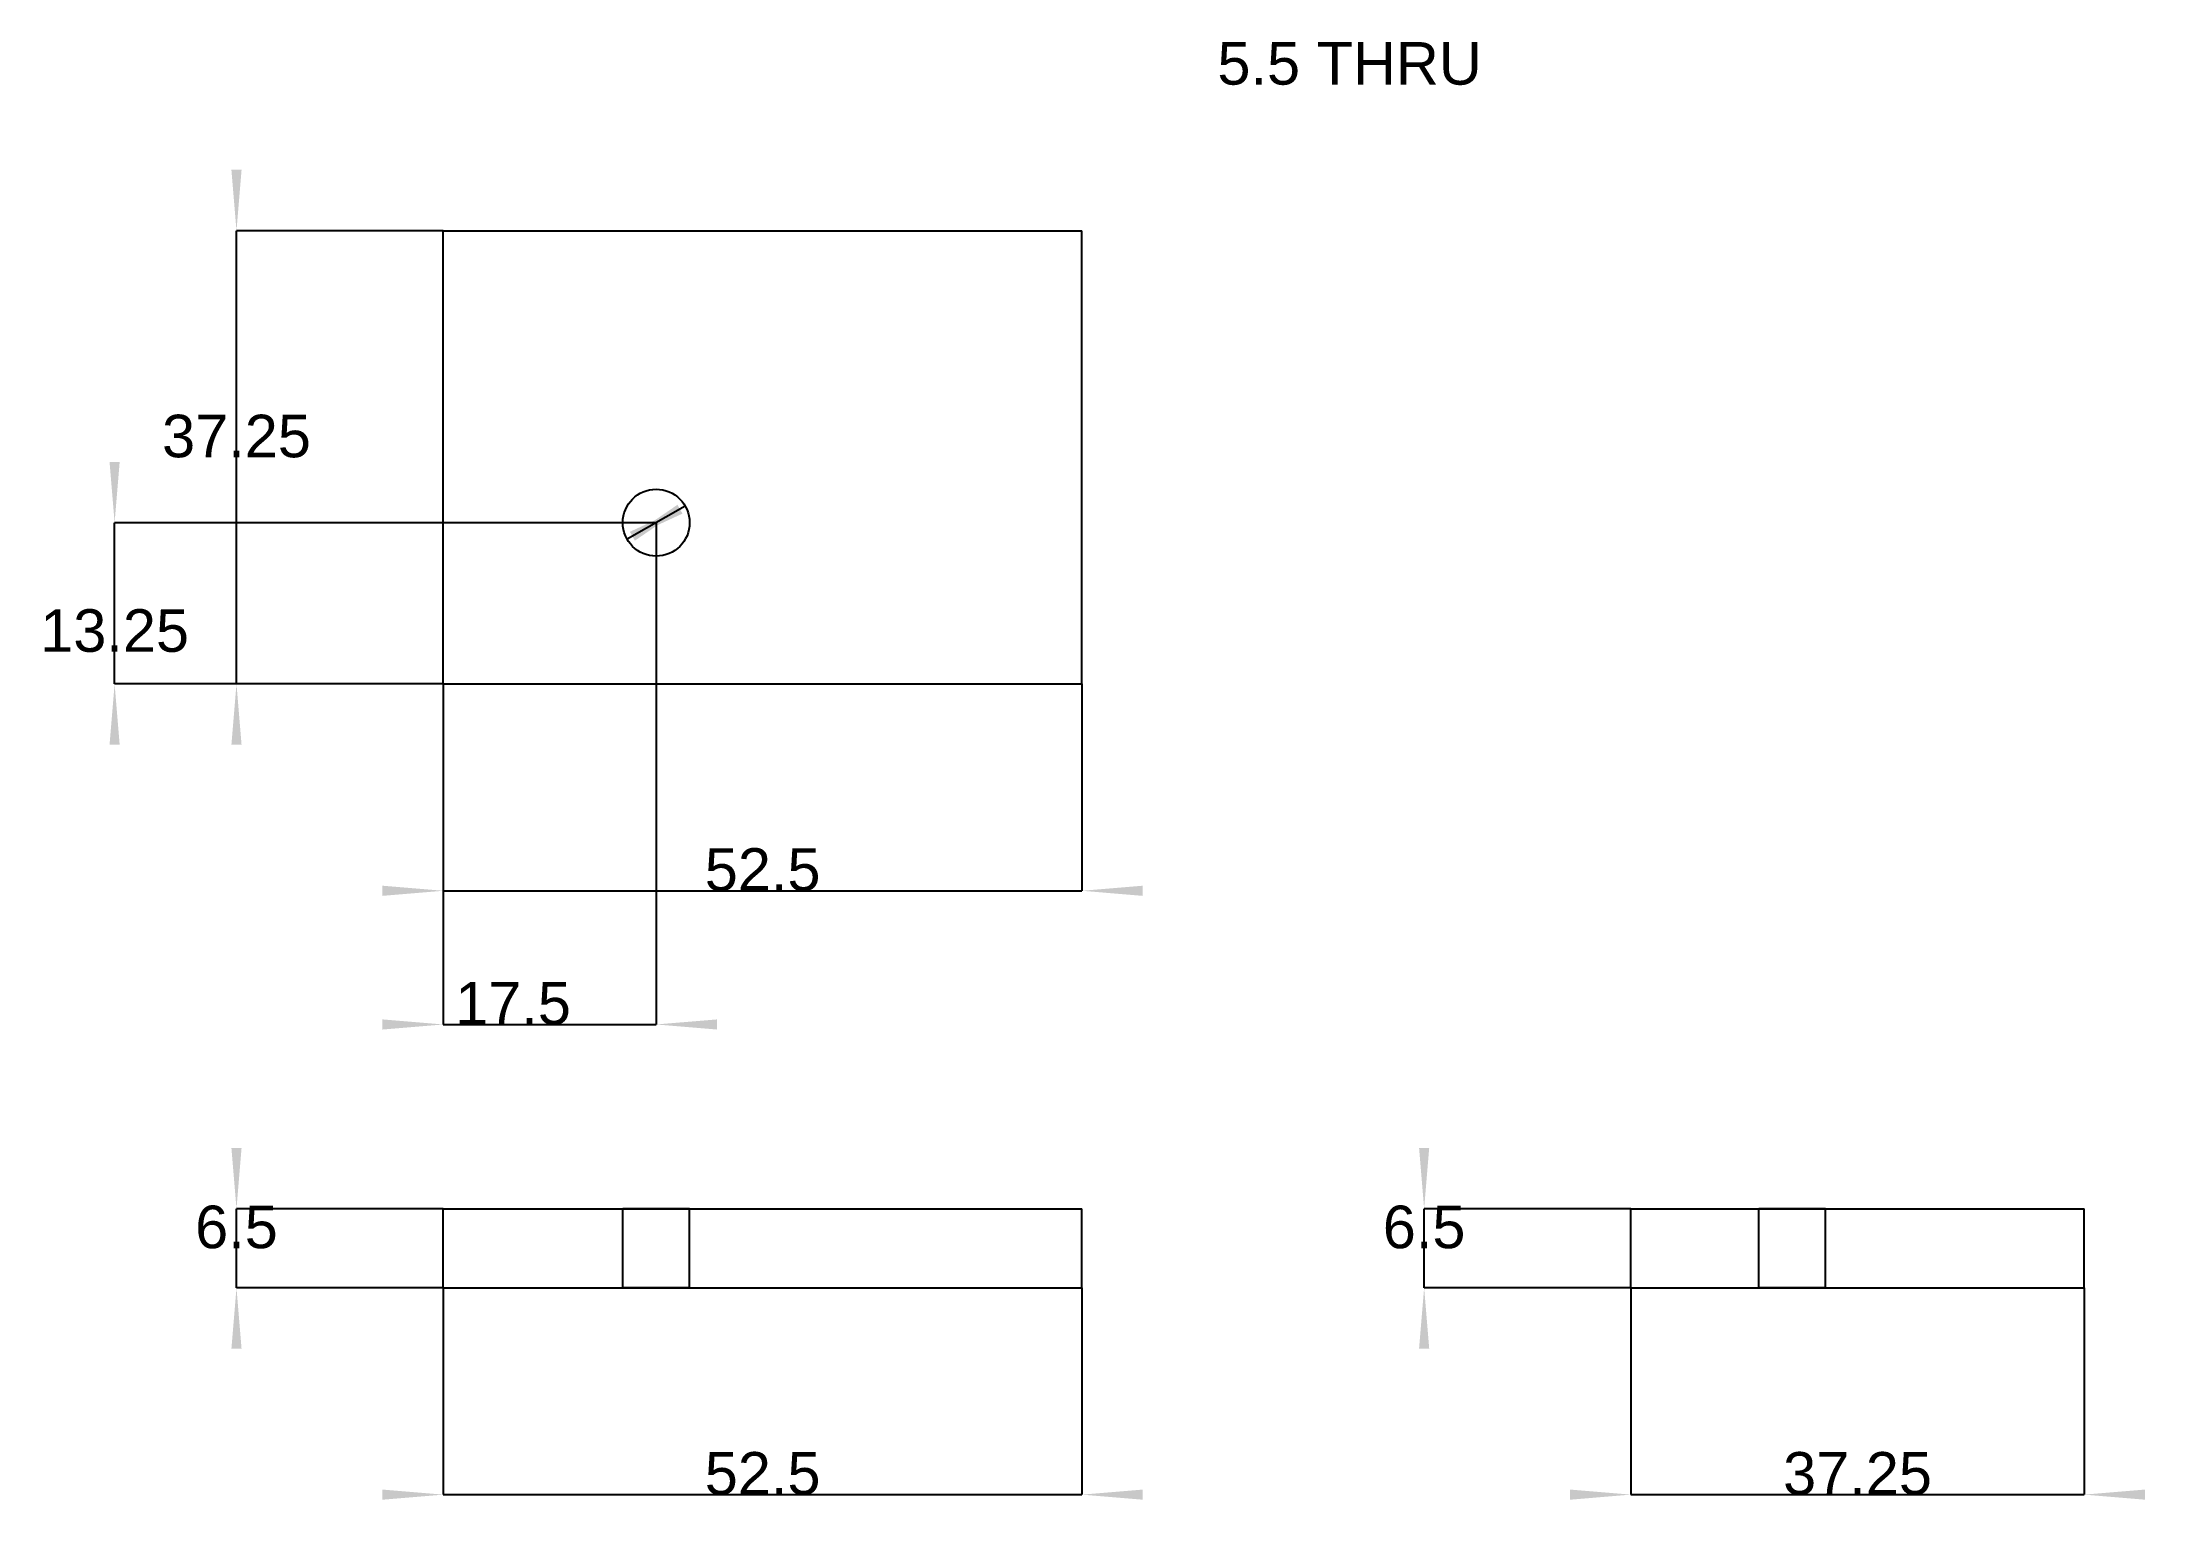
# Model space of a CAD drawing. Header units: millimetres. Extents: x 86 to 259, y 64 to 184.
import ezdxf
from ezdxf.enums import TextEntityAlignment as Align

# ---------------------------------------------------------------- set-up
doc = ezdxf.new("R2010")
doc.units = ezdxf.units.MM
doc.layers.get('0').update_dxf_attribs({"linetype": 'CONTINUOUS'})
for name, color, linetype in [('D', 7, 'CONTINUOUS'), ('D001', 7, 'CONTINUOUS'), ('D002', 7, 'CONTINUOUS'), ('D003', 7, 'CONTINUOUS'), ('D004', 7, 'CONTINUOUS'), ('D005', 7, 'CONTINUOUS'), ('D006', 7, 'CONTINUOUS'), ('D007', 7, 'CONTINUOUS'), ('D008', 7, 'CONTINUOUS'), ('Front', 7, 'CONTINUOUS'), ('Right', 7, 'CONTINUOUS'), ('Top', 7, 'CONTINUOUS')]:
    doc.layers.add(name, color=color, linetype=linetype)
doc.styles.get("Standard").update_dxf_attribs({"font": 'arial.ttf'})
doc.dimstyles.get("Standard").update_dxf_attribs({"dimscale": 0, "dimtxt": 2.5, "dimasz": 2.5, "dimexe": 1.25, "dimexo": 0.625, "dimtad": 1, "dimtxsty": 'STANDARD', "dimcen": 2.5, "dimazin": 3, "dimtfac": 1, "dimtmove": 0, "dimatfit": 3})

# ---------------------------------------------------------------- blocks, each defined once
blk = doc.blocks.new('*D')
at = {"color": 0}
for points in [[(113.75, 64.3333), (113.75, 65.1667), (118.75, 64.75)], [(176.25, 64.3333), (176.25, 65.1667), (171.25, 64.75)]]:
    blk.add_solid(points, dxfattribs=at)
at = {"layer": 'D'}
for p, q in [((118.75, 81.75), (118.75, 64.75)), ((171.25, 81.75), (171.25, 64.75)), ((118.75, 64.75), (171.25, 64.75))]:
    blk.add_line(p, q, dxfattribs=at)
blk.add_text('52.5', height=3.5, dxfattribs=at).set_placement((145, 64.75), align=Align.CENTER)
blk = doc.blocks.new('*D001')
at = {"color": 0}
for points in [[(101.333, 93.25), (102.167, 93.25), (101.75, 88.25)], [(101.333, 76.75), (102.167, 76.75), (101.75, 81.75)]]:
    blk.add_solid(points, dxfattribs=at)
at = {"layer": 'D001'}
for p, q in [((118.75, 88.25), (101.75, 88.25)), ((101.75, 81.75), (101.75, 88.25)), ((118.75, 81.75), (101.75, 81.75))]:
    blk.add_line(p, q, dxfattribs=at)
blk.add_text('6.5', height=3.5, dxfattribs=at).set_placement((101.75, 85), align=Align.CENTER)
blk = doc.blocks.new('*D002')
at = {"color": 0}
for points in [[(113.75, 113.958), (113.75, 114.792), (118.75, 114.375)], [(176.25, 113.958), (176.25, 114.792), (171.25, 114.375)]]:
    blk.add_solid(points, dxfattribs=at)
at = {"layer": 'D002'}
for p, q in [((118.75, 131.375), (118.75, 114.375)), ((171.25, 131.375), (171.25, 114.375)), ((118.75, 114.375), (171.25, 114.375))]:
    blk.add_line(p, q, dxfattribs=at)
blk.add_text('52.5', height=3.5, dxfattribs=at).set_placement((145, 114.375), align=Align.CENTER)
blk = doc.blocks.new('*D003')
at = {"color": 0}
for points in [[(101.333, 173.625), (102.167, 173.625), (101.75, 168.625)], [(101.333, 126.375), (102.167, 126.375), (101.75, 131.375)]]:
    blk.add_solid(points, dxfattribs=at)
at = {"layer": 'D003'}
for p, q in [((118.75, 168.625), (101.75, 168.625)), ((101.75, 131.375), (101.75, 168.625)), ((118.75, 131.375), (101.75, 131.375))]:
    blk.add_line(p, q, dxfattribs=at)
blk.add_text('37.25', height=3.5, dxfattribs=at).set_placement((101.75, 150), align=Align.CENTER)
blk = doc.blocks.new('*D004')
at = {"color": 0}
for points in [[(113.75, 102.972), (113.75, 103.805), (118.75, 103.389)], [(141.25, 102.972), (141.25, 103.805), (136.25, 103.389)]]:
    blk.add_solid(points, dxfattribs=at)
at = {"layer": 'D004'}
for p, q in [((136.25, 144.625), (136.25, 103.389)), ((118.75, 131.375), (118.75, 103.389)), ((118.75, 103.389), (136.25, 103.389))]:
    blk.add_line(p, q, dxfattribs=at)
blk.add_text('17.5', height=3.5, dxfattribs=at).set_placement((124.482, 103.389), align=Align.CENTER)
blk = doc.blocks.new('*D005')
at = {"color": 0}
for points in [[(91.3151, 149.625), (92.1485, 149.625), (91.7318, 144.625)], [(91.3151, 126.375), (92.1485, 126.375), (91.7318, 131.375)]]:
    blk.add_solid(points, dxfattribs=at)
at = {"layer": 'D005'}
for p, q in [((136.25, 144.625), (91.7318, 144.625)), ((91.7318, 131.375), (91.7318, 144.625)), ((118.75, 131.375), (91.7318, 131.375))]:
    blk.add_line(p, q, dxfattribs=at)
blk.add_text('13.25', height=3.5, dxfattribs=at).set_placement((91.7318, 134.014), align=Align.CENTER)
blk = doc.blocks.new('*D006')
at = {"color": 0}
for points in [[(138.412, 145.374), (138, 146.099), (133.859, 143.266)], [(134.5, 143.151), (134.088, 143.876), (138.641, 145.984)]]:
    blk.add_solid(points, dxfattribs=at)
at = {"layer": 'D006'}
blk.add_line((138.641, 145.984), (133.859, 143.266), dxfattribs=at)
blk.add_text('5.5 THRU', height=3.5, dxfattribs=at).set_placement((193.25, 180.625), align=Align.CENTER)
blk = doc.blocks.new('*D007')
at = {"color": 0}
for points in [[(211.375, 64.3333), (211.375, 65.1667), (216.375, 64.75)], [(258.625, 64.3333), (258.625, 65.1667), (253.625, 64.75)]]:
    blk.add_solid(points, dxfattribs=at)
at = {"layer": 'D007'}
for p, q in [((216.375, 81.75), (216.375, 64.75)), ((253.625, 81.75), (253.625, 64.75)), ((216.375, 64.75), (253.625, 64.75))]:
    blk.add_line(p, q, dxfattribs=at)
blk.add_text('37.25', height=3.5, dxfattribs=at).set_placement((235, 64.75), align=Align.CENTER)
blk = doc.blocks.new('*D008')
at = {"color": 0}
for points in [[(198.958, 93.25), (199.792, 93.25), (199.375, 88.25)], [(198.958, 76.75), (199.792, 76.75), (199.375, 81.75)]]:
    blk.add_solid(points, dxfattribs=at)
at = {"layer": 'D008'}
for p, q in [((216.375, 88.25), (199.375, 88.25)), ((199.375, 81.75), (199.375, 88.25)), ((216.375, 81.75), (199.375, 81.75))]:
    blk.add_line(p, q, dxfattribs=at)
blk.add_text('6.5', height=3.5, dxfattribs=at).set_placement((199.375, 85), align=Align.CENTER)

msp = doc.modelspace()

# ---------------------------------------------------------------- linework, layer by layer
at = {"layer": 'Front'}
for p, q in [((118.75, 81.75), (118.75, 88.25)), ((118.75, 88.25), (171.25, 88.25)), ((118.75, 81.75), (118.75, 88.25)), ((118.75, 88.25), (171.25, 88.25)), ((133.5, 81.75), (133.5, 88.25)), ((139, 81.75), (139, 88.25)), ((171.25, 81.75), (171.25, 88.25)), ((171.25, 81.75), (171.25, 88.25)), ((118.75, 81.75), (171.25, 81.75)), ((118.75, 81.75), (171.25, 81.75))]:
    msp.add_line(p, q, dxfattribs=at)
for points in [[(139, 88.25), (138.931, 88.25), (138.728, 88.25), (138.4, 88.25), (137.965, 88.25), (137.443, 88.25), (136.862, 88.25), (136.25, 88.25), (135.638, 88.25), (135.057, 88.25), (134.535, 88.25), (134.1, 88.25), (133.772, 88.25), (133.569, 88.25), (133.5, 88.25)], [(133.5, 88.25), (133.569, 88.25), (133.772, 88.25), (134.1, 88.25), (134.535, 88.25), (135.057, 88.25), (135.638, 88.25), (136.25, 88.25), (136.862, 88.25), (137.443, 88.25), (137.965, 88.25), (138.4, 88.25), (138.728, 88.25), (138.931, 88.25), (139, 88.25)], [(139, 81.75), (138.931, 81.75), (138.728, 81.75), (138.4, 81.75), (137.965, 81.75), (137.443, 81.75), (136.862, 81.75), (136.25, 81.75), (135.638, 81.75), (135.057, 81.75), (134.535, 81.75), (134.1, 81.75), (133.772, 81.75), (133.569, 81.75), (133.5, 81.75)], [(133.5, 81.75), (133.569, 81.75), (133.772, 81.75), (134.1, 81.75), (134.535, 81.75), (135.057, 81.75), (135.638, 81.75), (136.25, 81.75), (136.862, 81.75), (137.443, 81.75), (137.965, 81.75), (138.4, 81.75), (138.728, 81.75), (138.931, 81.75), (139, 81.75)]]:
    msp.add_open_spline(points, degree=1, dxfattribs=at)
at = {"layer": 'Right'}
for p, q in [((216.375, 81.75), (216.375, 88.25)), ((216.375, 88.25), (253.625, 88.25)), ((216.375, 81.75), (216.375, 88.25)), ((216.375, 88.25), (253.625, 88.25)), ((226.875, 81.75), (226.875, 88.25)), ((232.375, 81.75), (232.375, 88.25)), ((253.625, 81.75), (253.625, 88.25)), ((253.625, 81.75), (253.625, 88.25)), ((216.375, 81.75), (253.625, 81.75)), ((216.375, 81.75), (253.625, 81.75))]:
    msp.add_line(p, q, dxfattribs=at)
for points in [[(232.375, 88.25), (232.306, 88.25), (232.103, 88.25), (231.775, 88.25), (231.34, 88.25), (230.818, 88.25), (230.237, 88.25), (229.625, 88.25), (229.013, 88.25), (228.432, 88.25), (227.91, 88.25), (227.475, 88.25), (227.147, 88.25), (226.944, 88.25), (226.875, 88.25)], [(232.375, 81.75), (232.306, 81.75), (232.103, 81.75), (231.775, 81.75), (231.34, 81.75), (230.818, 81.75), (230.237, 81.75), (229.625, 81.75), (229.013, 81.75), (228.432, 81.75), (227.91, 81.75), (227.475, 81.75), (227.147, 81.75), (226.944, 81.75), (226.875, 81.75)]]:
    msp.add_open_spline(points, degree=1, dxfattribs=at)
for points, knots in [([(226.875, 88.25), (226.884, 88.25), (226.892, 88.25), (226.918, 88.25), (226.944, 88.25), (226.987, 88.25), (227.029, 88.25), (227.088, 88.25), (227.147, 88.25), (227.222, 88.25), (227.297, 88.25), (227.386, 88.25), (227.475, 88.25), (227.578, 88.25), (227.68, 88.25), (227.795, 88.25), (227.91, 88.25), (228.036, 88.25), (228.162, 88.25), (228.297, 88.25), (228.432, 88.25), (228.574, 88.25), (228.717, 88.25), (228.865, 88.25), (229.013, 88.25), (229.316, 88.25), (229.625, 88.25)], [4.712389, 4.712389, 4.712389, 4.8245887, 4.8245887, 4.9367885, 4.9367885, 5.0489882, 5.0489882, 5.1611879, 5.1611879, 5.2733877, 5.2733877, 5.3855874, 5.3855874, 5.4977871, 5.4977871, 5.6099869, 5.6099869, 5.7221866, 5.7221866, 5.8343864, 5.8343864, 5.9465861, 5.9465861, 6.0587858, 6.0587858, 6.2831853, 6.2831853, 6.2831853]), ([(229.625, 88.25), (229.779, 88.25), (229.933, 88.25), (230.239, 88.25), (230.533, 88.25), (230.676, 88.25), (230.818, 88.25), (230.953, 88.25), (231.088, 88.25), (231.214, 88.25), (231.34, 88.25), (231.455, 88.25), (231.57, 88.25), (231.672, 88.25), (231.775, 88.25), (231.864, 88.25), (231.953, 88.25), (232.028, 88.25), (232.103, 88.25), (232.162, 88.25), (232.221, 88.25), (232.263, 88.25), (232.306, 88.25), (232.332, 88.25), (232.358, 88.25), (232.366, 88.25), (232.375, 88.25)], [0, 0, 0, 0.1121997, 0.1121997, 0.3365992, 0.3365992, 0.448799, 0.448799, 0.5609987, 0.5609987, 0.6731984, 0.6731984, 0.7853982, 0.7853982, 0.8975979, 0.8975979, 1.0097976, 1.0097976, 1.1219974, 1.1219974, 1.2341971, 1.2341971, 1.3463969, 1.3463969, 1.4585966, 1.4585966, 1.5707963, 1.5707963, 1.5707963]), ([(226.875, 81.75), (226.884, 81.75), (226.892, 81.75), (226.918, 81.75), (226.944, 81.75), (226.987, 81.75), (227.029, 81.75), (227.088, 81.75), (227.147, 81.75), (227.222, 81.75), (227.297, 81.75), (227.386, 81.75), (227.475, 81.75), (227.578, 81.75), (227.68, 81.75), (227.795, 81.75), (227.91, 81.75), (228.036, 81.75), (228.162, 81.75), (228.297, 81.75), (228.432, 81.75), (228.574, 81.75), (228.717, 81.75), (228.865, 81.75), (229.013, 81.75), (229.316, 81.75), (229.625, 81.75)], [4.712389, 4.712389, 4.712389, 4.8245887, 4.8245887, 4.9367885, 4.9367885, 5.0489882, 5.0489882, 5.1611879, 5.1611879, 5.2733877, 5.2733877, 5.3855874, 5.3855874, 5.4977871, 5.4977871, 5.6099869, 5.6099869, 5.7221866, 5.7221866, 5.8343864, 5.8343864, 5.9465861, 5.9465861, 6.0587858, 6.0587858, 6.2831853, 6.2831853, 6.2831853]), ([(229.625, 81.75), (229.779, 81.75), (229.933, 81.75), (230.239, 81.75), (230.533, 81.75), (230.676, 81.75), (230.818, 81.75), (230.953, 81.75), (231.088, 81.75), (231.214, 81.75), (231.34, 81.75), (231.455, 81.75), (231.57, 81.75), (231.672, 81.75), (231.775, 81.75), (231.864, 81.75), (231.953, 81.75), (232.028, 81.75), (232.103, 81.75), (232.162, 81.75), (232.221, 81.75), (232.263, 81.75), (232.306, 81.75), (232.332, 81.75), (232.358, 81.75), (232.366, 81.75), (232.375, 81.75)], [0, 0, 0, 0.1121997, 0.1121997, 0.3365992, 0.3365992, 0.448799, 0.448799, 0.5609987, 0.5609987, 0.6731984, 0.6731984, 0.7853982, 0.7853982, 0.8975979, 0.8975979, 1.0097976, 1.0097976, 1.1219974, 1.1219974, 1.2341971, 1.2341971, 1.3463969, 1.3463969, 1.4585966, 1.4585966, 1.5707963, 1.5707963, 1.5707963])]:
    msp.add_open_spline(points, degree=2, knots=knots, dxfattribs=at)
at = {"layer": 'Top'}
for p, q in [((118.75, 131.375), (118.75, 168.625)), ((118.75, 168.625), (171.25, 168.625)), ((118.75, 131.375), (118.75, 168.625)), ((118.75, 168.625), (171.25, 168.625)), ((171.25, 131.375), (171.25, 168.625)), ((171.25, 131.375), (171.25, 168.625)), ((118.75, 131.375), (171.25, 131.375)), ((118.75, 131.375), (171.25, 131.375))]:
    msp.add_line(p, q, dxfattribs=at)
msp.add_circle((136.25, 144.625), 2.75, dxfattribs=at)
msp.add_circle((136.25, 144.625), 2.75, dxfattribs=at)

# ---------------------------------------------------------------- dimensions: what is measured, and where the dimension line sits
at = {"layer": 'D'}
dim = msp.add_linear_dim(base=(145, 64.75), p1=(118.75, 81.75), p2=(171.25, 81.75), text='52.5', dimstyle='STANDARD', dxfattribs=at)
dim.commit()
dim.dimension.update_dxf_attribs({"geometry": '*D', "text_midpoint": (145, 69.75)})
at = {"layer": 'D001'}
dim = msp.add_linear_dim(base=(101.75, 85), p1=(118.75, 81.75), p2=(118.75, 88.25), angle=90, text='6.5', dimstyle='STANDARD', dxfattribs=at)
dim.commit()
dim.dimension.update_dxf_attribs({"geometry": '*D001', "text_midpoint": (106.75, 85)})
at = {"layer": 'D002'}
dim = msp.add_linear_dim(base=(145, 114.375), p1=(118.75, 131.375), p2=(171.25, 131.375), text='52.5', dimstyle='STANDARD', dxfattribs=at)
dim.commit()
dim.dimension.update_dxf_attribs({"geometry": '*D002', "text_midpoint": (145, 119.375)})
at = {"layer": 'D003'}
dim = msp.add_linear_dim(base=(101.75, 150), p1=(118.75, 131.375), p2=(118.75, 168.625), angle=90, text='37.25', dimstyle='STANDARD', dxfattribs=at)
dim.commit()
dim.dimension.update_dxf_attribs({"geometry": '*D003', "text_midpoint": (106.75, 150)})
at = {"layer": 'D004'}
dim = msp.add_linear_dim(base=(124.482, 103.389), p1=(118.75, 131.375), p2=(136.25, 144.625), text='17.5', dimstyle='STANDARD', dxfattribs=at)
dim.commit()
dim.dimension.update_dxf_attribs({"geometry": '*D004', "text_midpoint": (127.5, 107.375)})
at = {"layer": 'D005'}
dim = msp.add_linear_dim(base=(91.732, 134.014), p1=(118.75, 131.375), p2=(136.25, 144.625), angle=90, text='13.25', dimstyle='STANDARD', dxfattribs=at)
dim.commit()
dim.dimension.update_dxf_attribs({"geometry": '*D005', "text_midpoint": (94.75, 138)})
at = {"layer": 'D006'}
dim = msp.add_diameter_dim_2p(p1=(138.641, 145.984), p2=(133.859, 143.266), text='5.5 THRU', dimstyle='STANDARD', dxfattribs=at)
dim.commit()
dim.dimension.update_dxf_attribs({"geometry": '*D006', "text_midpoint": (193.25, 180.625)})
at = {"layer": 'D007'}
dim = msp.add_linear_dim(base=(235, 64.75), p1=(216.375, 81.75), p2=(253.625, 81.75), text='37.25', dimstyle='STANDARD', dxfattribs=at)
dim.commit()
dim.dimension.update_dxf_attribs({"geometry": '*D007', "text_midpoint": (235, 69.75)})
at = {"layer": 'D008'}
dim = msp.add_linear_dim(base=(199.375, 85), p1=(216.375, 81.75), p2=(216.375, 88.25), angle=90, text='6.5', dimstyle='STANDARD', dxfattribs=at)
dim.commit()
dim.dimension.update_dxf_attribs({"geometry": '*D008', "text_midpoint": (204.375, 85)})

doc.saveas('drawing.dxf')
